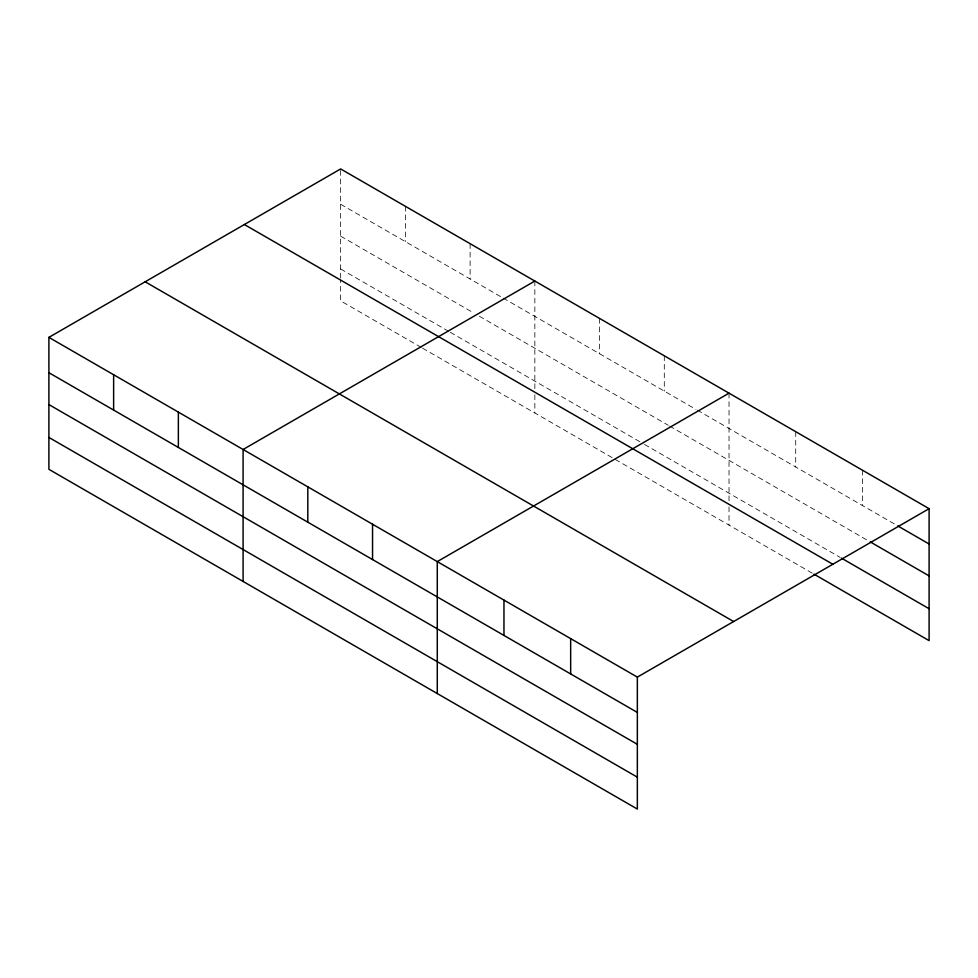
<?xml version="1.0" encoding="UTF-8"?>
<svg xmlns="http://www.w3.org/2000/svg" width="978" height="978" viewBox="0 0 978 978"><rect width="100%" height="100%" fill="white"/><g stroke="black" fill="none" stroke-linecap="round" stroke-linejoin="round"><path stroke-width="0.73" stroke-dasharray="4.89 3.67" d="M340.65 278.107L340.65 168.937M340.65 204.255L501.812 297.3M503.132 298.07L696.006 409.415M697.326 410.185L896.41 525.125M340.65 236.15L474.073 313.18M479.354 316.224L668.255 425.283M669.575 426.053L868.953 541.152M340.65 268.999L448.975 331.542M450.296 332.3L643.157 443.645M644.478 444.415L840.175 557.399M421.237 347.41L340.65 300.882L340.65 279.622M422.557 348.168L812.718 573.426M862.413 470.173L862.413 505.492M795.713 431.665L795.713 466.995M729.026 393.168L729.026 500.822M729.026 506.885L729.026 525.113M664.294 355.796L664.294 391.114M599.563 318.425L599.563 353.743M534.844 281.053L534.844 388.706M534.844 394.782L534.844 412.997M470.112 243.681L470.112 278.999M405.381 206.309L405.381 241.627"/><path stroke-width="1.47" d="M637.35 744.319L637.35 677.118L48.9 337.373L48.9 469.318L637.35 809.063L637.35 744.319L48.9 404.586M814.026 574.184L929.1 640.627L929.1 508.682L340.65 168.937L48.9 337.373M534.844 281.053L243.094 449.489L243.094 581.433M729.026 393.168L437.276 561.604L437.276 693.549M637.35 677.118L929.1 508.682M897.718 525.883L929.1 544M870.261 541.91L929.1 575.883M841.483 558.157L929.1 608.732M244.378 224.524L832.828 564.257M145.172 281.798L733.622 621.531M48.9 372.704L637.35 712.436M48.9 437.435L637.35 777.18M570.663 638.61L570.663 673.94M503.963 600.113L503.963 635.431M372.545 524.232L372.545 559.55M307.813 486.861L307.813 522.179M178.363 412.117L178.363 447.447M113.631 374.745L113.631 410.075"/></g></svg>
